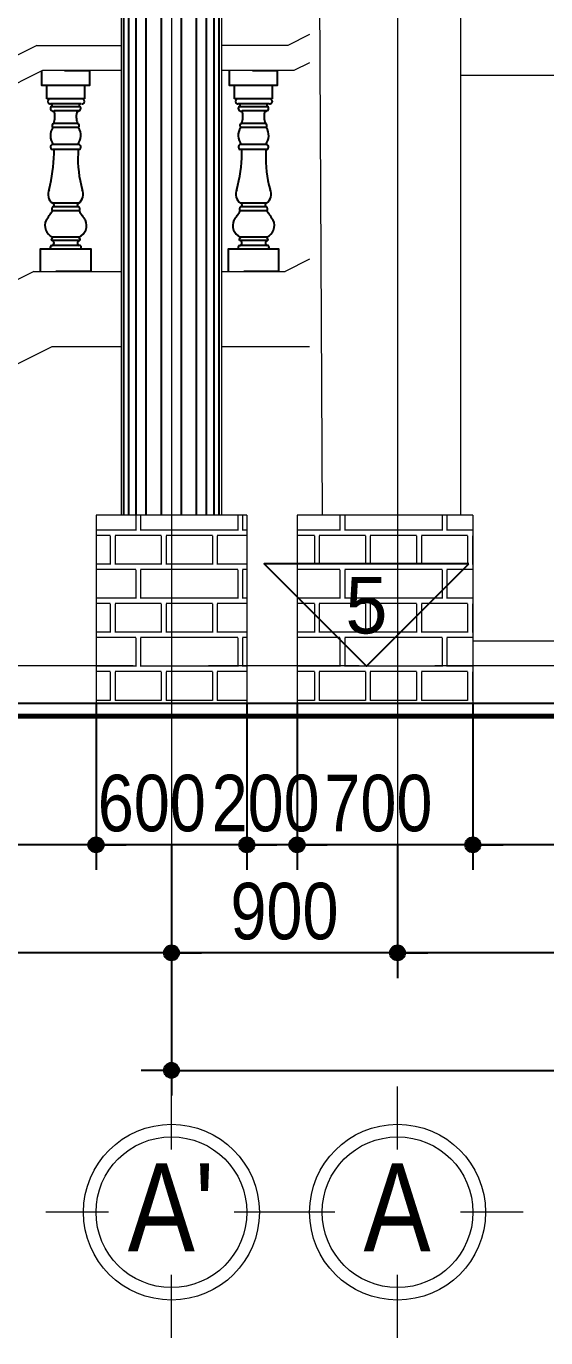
# Model space of a CAD drawing. Header units: millimetres. Extents: x 2593 to 26753, y 1290 to 17825.
# Drawn here: x 9216 to 11284, y 1290 to 6512 of the extents above; entities that cross this region are included whole.
import ezdxf
from ezdxf.enums import TextEntityAlignment as Align

# ---------------------------------------------------------------- set-up
doc = ezdxf.new("R2010")
doc.units = ezdxf.units.MM
doc.linetypes.add('ACAD_ISO10W100', pattern=[18, 12, -3, 0, -3])
for name, color, linetype in [('DIM', 1, 'Continuous'), ('HATCH', 8, 'Continuous'), ('TAGS', 60, 'Continuous'), ('TUONG', 131, 'Continuous')]:
    doc.layers.add(name, color=color, linetype=linetype)
for name, color, linetype, lineweight in [('HACHT', 8, 'Continuous', 5), ('NET-THAY', 2, 'Continuous', 13), ('TEN TRUC', 3, 'Continuous', 18), ('TRUC', 24, 'Continuous', 0)]:
    doc.layers.add(name, color=color, linetype=linetype, lineweight=lineweight)
doc.styles.add('AVO', font='')
doc.styles.add('HEL-CONDENSE', font='')
doc.styles.get("Standard").update_dxf_attribs({"font": 'arial.ttf'})
doc.styles.add('VNI-HELVE-CONDENSEN', font='')
doc.styles.get('AVO').set_extended_font_data('VNI-Avo')
doc.styles.get('HEL-CONDENSE').set_extended_font_data('VNI-Helve-Condense')
doc.styles.get('VNI-HELVE-CONDENSEN').set_extended_font_data('VNI-Helve-Condense')
doc.dimstyles.new('D100', dxfattribs={"dimtxt": 225, "dimasz": 1.2, "dimexe": 100, "dimexo": 0, "dimgap": 50, "dimtad": 1, "dimdec": 0, "dimzin": 13, "dimdsep": 46, "dimtxsty": 'HEL-CONDENSE', "dimblk": 'D50', "dimcen": 0, "dimclrd": 1, "dimclre": 1, "dimclrt": 7, "dimadec": 0, "dimazin": 0, "dimtfac": 1, "dimtdec": 0, "dimtmove": 0, "dimatfit": 3, "dimldrblk": 'D50', "dimfxl": 1, "dimtolj": 1, "dimtzin": 13, "dimarcsym": 0})
doc.dimstyles.get("Standard").update_dxf_attribs({"dimtxt": 0.18, "dimasz": 0.18, "dimexe": 0.18, "dimexo": 0.0625, "dimgap": 0.09, "dimtad": 0, "dimtih": 1, "dimtoh": 1, "dimdec": 4, "dimzin": 0, "dimdsep": 46, "dimtxsty": 'Standard', "dimcen": 0.09, "dimadec": 0, "dimazin": 0, "dimtfac": 1, "dimtdec": 4, "dimtofl": 0, "dimtmove": 0, "dimatfit": 3, "dimfxl": 1, "dimtolj": 1, "dimtzin": 0, "dimarcsym": 0})
pattern_1 = [(180, (-1316431.54, -224890.1), (-3e-14, -270.968), [387.35, -19.05]), (180, (-1316431.54, -225004.4), (-3e-14, -270.968), [387.35, -19.05]), (180, (-1316533.14, -225025.6), (-3e-14, -270.968), [184.15, -19.05]), (180, (-1316533.14, -225139.9), (-3e-14, -270.968), [184.15, -19.05]), (270, (-1316431.54, -224890.1), (406.4, -7e-14), [114.3, -156.6672]), (270, (-1316412.5, -224890.1), (406.4, -7e-14), [114.3, -156.6672]), (270, (-1316533.14, -225025.6), (203.2, -4e-14), [114.3, -156.6672]), (270, (-1316514.09, -225025.6), (203.2, -4e-14), [114.3, -156.6672])]

# ---------------------------------------------------------------- blocks, each defined once
blk = doc.blocks.new('D50')
at = {"layer": 'DIM'}
blk.add_hatch(color=256, dxfattribs=at).paths.add_polyline_path([(25, 0, 1), (-25, 0, 1)])
blk.add_line((25, 0), (100, 0), dxfattribs=at)
blk.add_circle((0, 0), 25, dxfattribs=at)
blk = doc.blocks.new('*D78')
at = {"layer": 'DEFPOINTS', "color": 0, "transparency": 16777216}
for p in [(9793.7, 3252.9), (24693.7, 3252.9), (24693.7, 2355)]:
    blk.add_point(p, dxfattribs=at)
at = {"layer": 'DIM', "color": 1, "lineweight": -2, "transparency": 16777216}
for p, q in [((9793.7, 3252.9), (9793.7, 2255)), ((24693.7, 3252.9), (24693.7, 2255)), ((9794.9, 2355), (24692.5, 2355))]:
    blk.add_line(p, q, dxfattribs=at)
at = {"layer": 'DIM', "color": 1, "lineweight": -2, "transparency": 16777216, "xscale": 1.199999999999999, "yscale": 1.199999999999999, "zscale": 1.199999999999999, "rotation": 180}
blk.add_blockref('D50', (9793.7, 2355), dxfattribs=at)
at = {"layer": 'DIM', "color": 1, "lineweight": -2, "transparency": 16777216, "xscale": 1.199999999999999, "yscale": 1.199999999999999, "zscale": 1.199999999999999}
blk.add_blockref('D50', (24693.7, 2355), dxfattribs=at)
at = {"layer": 'DIM', "color": 7, "transparency": 16777216, "insert": (17243.7, 2519.9), "char_height": 225, "attachment_point": 5, "style": 'HEL-CONDENSE'}
blk.add_mtext('\\A1;14900', dxfattribs=at)
blk = doc.blocks.new('A$C206177D3')
at = {"layer": 'TEN TRUC', "ltscale": 1000}
for p, q in [((-36.6, 240.1), (-36.6, 490.1)), ((-286.6, -9.9), (-536.6, -9.9)), ((463.4, -9.9), (213.4, -9.9)), ((-36.6, -509.9), (-36.6, -259.9))]:
    blk.add_line(p, q, dxfattribs=at)
blk.add_circle((-36.6, -9.9), 350, dxfattribs=at)
at = {"layer": 'TEN TRUC', "color": 254, "ltscale": 1000}
blk.add_circle((-36.6, -9.9), 300, dxfattribs=at)
blk = doc.blocks.new('*D79')
at = {"layer": 'DEFPOINTS', "color": 0, "transparency": 16777216}
for p in [(10693.7, 3252.9), (12693.7, 3252.9), (10693.7, 2822.7)]:
    blk.add_point(p, dxfattribs=at)
at = {"layer": 'DIM', "color": 1, "lineweight": -2, "transparency": 16777216}
for p, q in [((10693.7, 3252.9), (10693.7, 2722.7)), ((12693.7, 3252.9), (12693.7, 2722.7)), ((12692.5, 2822.7), (10694.9, 2822.7))]:
    blk.add_line(p, q, dxfattribs=at)
at = {"layer": 'DIM', "color": 1, "lineweight": -2, "transparency": 16777216, "xscale": 1.199999999999999, "yscale": 1.199999999999999, "zscale": 1.199999999999999, "rotation": 180}
blk.add_blockref('D50', (10693.7, 2822.7), dxfattribs=at)
at = {"layer": 'DIM', "color": 1, "lineweight": -2, "transparency": 16777216, "xscale": 1.199999999999999, "yscale": 1.199999999999999, "zscale": 1.199999999999999}
blk.add_blockref('D50', (12693.7, 2822.7), dxfattribs=at)
at = {"layer": 'DIM', "color": 7, "transparency": 16777216, "insert": (11693.7, 2987.6), "char_height": 225, "attachment_point": 5, "style": 'HEL-CONDENSE'}
blk.add_mtext('\\A1;2000', dxfattribs=at)
blk = doc.blocks.new('*D80')
at = {"layer": 'DEFPOINTS', "color": 0, "transparency": 16777216}
for p in [(9793.7, 3252.9), (10693.7, 3252.9), (9793.7, 2822.7)]:
    blk.add_point(p, dxfattribs=at)
at = {"layer": 'DIM', "color": 1, "lineweight": -2, "transparency": 16777216}
for p, q in [((9793.7, 3252.9), (9793.7, 2722.7)), ((10693.7, 3252.9), (10693.7, 2722.7)), ((10692.5, 2822.7), (9794.9, 2822.7))]:
    blk.add_line(p, q, dxfattribs=at)
at = {"layer": 'DIM', "color": 1, "lineweight": -2, "transparency": 16777216, "xscale": 1.199999999999999, "yscale": 1.199999999999999, "zscale": 1.199999999999999, "rotation": 180}
blk.add_blockref('D50', (9793.7, 2822.7), dxfattribs=at)
at = {"layer": 'DIM', "color": 1, "lineweight": -2, "transparency": 16777216, "xscale": 1.199999999999999, "yscale": 1.199999999999999, "zscale": 1.199999999999999}
blk.add_blockref('D50', (10693.7, 2822.7), dxfattribs=at)
at = {"layer": 'DIM', "color": 7, "transparency": 16777216, "insert": (10243.7, 2987.6), "char_height": 225, "attachment_point": 5, "style": 'HEL-CONDENSE'}
blk.add_mtext('\\A1;900', dxfattribs=at)
blk = doc.blocks.new('*D82')
at = {"layer": 'DEFPOINTS', "color": 0, "transparency": 16777216}
for p in [(6193.7, 3252.9), (9793.7, 3252.9), (6193.7, 2822.7)]:
    blk.add_point(p, dxfattribs=at)
at = {"layer": 'DIM', "color": 1, "lineweight": -2, "transparency": 16777216}
for p, q in [((6193.7, 3252.9), (6193.7, 2722.7)), ((9793.7, 3252.9), (9793.7, 2722.7)), ((9792.5, 2822.7), (6194.9, 2822.7))]:
    blk.add_line(p, q, dxfattribs=at)
at = {"layer": 'DIM', "color": 1, "lineweight": -2, "transparency": 16777216, "xscale": 1.199999999999999, "yscale": 1.199999999999999, "zscale": 1.199999999999999, "rotation": 180}
blk.add_blockref('D50', (6193.7, 2822.7), dxfattribs=at)
at = {"layer": 'DIM', "color": 1, "lineweight": -2, "transparency": 16777216, "xscale": 1.199999999999999, "yscale": 1.199999999999999, "zscale": 1.199999999999999}
blk.add_blockref('D50', (9793.7, 2822.7), dxfattribs=at)
at = {"layer": 'DIM', "color": 7, "transparency": 16777216, "insert": (7993.7, 2987.6), "char_height": 225, "attachment_point": 5, "style": 'HEL-CONDENSE'}
blk.add_mtext('\\A1;3600', dxfattribs=at)
blk = doc.blocks.new('*D127')
at = {"layer": 'DEFPOINTS', "color": 0, "linetype": 'Continuous', "transparency": 16777216}
for p in [(10993.7, 3815.8), (12693.7, 3765.8), (10993.7, 3252.9)]:
    blk.add_point(p, dxfattribs=at)
at = {"layer": 'DIM', "color": 1, "linetype": 'Continuous', "lineweight": -2, "transparency": 16777216}
for p, q in [((10993.7, 3815.8), (10993.7, 3152.9)), ((12693.7, 3765.8), (12693.7, 3152.9)), ((12692.5, 3252.9), (10994.9, 3252.9))]:
    blk.add_line(p, q, dxfattribs=at)
at = {"layer": 'DIM', "color": 1, "linetype": 'Continuous', "lineweight": -2, "transparency": 16777216, "xscale": 1.199999999999999, "yscale": 1.199999999999999, "zscale": 1.199999999999999, "rotation": 180}
blk.add_blockref('D50', (10993.7, 3252.9), dxfattribs=at)
at = {"layer": 'DIM', "color": 1, "linetype": 'Continuous', "lineweight": -2, "transparency": 16777216, "xscale": 1.199999999999999, "yscale": 1.199999999999999, "zscale": 1.199999999999999}
blk.add_blockref('D50', (12693.7, 3252.9), dxfattribs=at)
at = {"layer": 'DIM', "color": 7, "linetype": 'Continuous', "transparency": 16777216, "insert": (11843.7, 3417.8), "char_height": 225, "attachment_point": 5, "style": 'HEL-CONDENSE'}
blk.add_mtext('\\A1;1700', dxfattribs=at)
blk = doc.blocks.new('*D128')
at = {"layer": 'DEFPOINTS', "color": 0, "linetype": 'Continuous', "transparency": 16777216}
for p in [(10293.7, 3815.8), (10993.7, 3815.8), (10293.7, 3252.9)]:
    blk.add_point(p, dxfattribs=at)
at = {"layer": 'DIM', "color": 1, "linetype": 'Continuous', "lineweight": -2, "transparency": 16777216}
for p, q in [((10293.7, 3815.8), (10293.7, 3152.9)), ((10993.7, 3815.8), (10993.7, 3152.9)), ((10992.5, 3252.9), (10294.9, 3252.9))]:
    blk.add_line(p, q, dxfattribs=at)
at = {"layer": 'DIM', "color": 1, "linetype": 'Continuous', "lineweight": -2, "transparency": 16777216, "xscale": 1.199999999999999, "yscale": 1.199999999999999, "zscale": 1.199999999999999, "rotation": 180}
blk.add_blockref('D50', (10293.7, 3252.9), dxfattribs=at)
at = {"layer": 'DIM', "color": 1, "linetype": 'Continuous', "lineweight": -2, "transparency": 16777216, "xscale": 1.199999999999999, "yscale": 1.199999999999999, "zscale": 1.199999999999999}
blk.add_blockref('D50', (10993.7, 3252.9), dxfattribs=at)
at = {"layer": 'DIM', "color": 7, "linetype": 'Continuous', "transparency": 16777216, "insert": (10617.5, 3417.8), "char_height": 225, "attachment_point": 5, "style": 'HEL-CONDENSE'}
blk.add_mtext('\\A1;700', dxfattribs=at)
blk = doc.blocks.new('*D129')
at = {"layer": 'DEFPOINTS', "color": 0, "linetype": 'Continuous', "transparency": 16777216}
for p in [(10093.7, 3815.8), (10293.7, 3815.8), (10093.7, 3252.9)]:
    blk.add_point(p, dxfattribs=at)
at = {"layer": 'DIM', "color": 1, "linetype": 'Continuous', "lineweight": -2, "transparency": 16777216}
for p, q in [((10093.7, 3815.8), (10093.7, 3152.9)), ((10293.7, 3815.8), (10293.7, 3152.9)), ((10292.5, 3252.9), (10094.9, 3252.9))]:
    blk.add_line(p, q, dxfattribs=at)
at = {"layer": 'DIM', "color": 1, "linetype": 'Continuous', "lineweight": -2, "transparency": 16777216, "xscale": 1.199999999999999, "yscale": 1.199999999999999, "zscale": 1.199999999999999, "rotation": 180}
blk.add_blockref('D50', (10093.7, 3252.9), dxfattribs=at)
at = {"layer": 'DIM', "color": 1, "linetype": 'Continuous', "lineweight": -2, "transparency": 16777216, "xscale": 1.199999999999999, "yscale": 1.199999999999999, "zscale": 1.199999999999999}
blk.add_blockref('D50', (10293.7, 3252.9), dxfattribs=at)
at = {"layer": 'DIM', "color": 7, "linetype": 'Continuous', "transparency": 16777216, "insert": (10168.7, 3417.8), "char_height": 225, "attachment_point": 5, "style": 'HEL-CONDENSE'}
blk.add_mtext('\\A1;200', dxfattribs=at)
blk = doc.blocks.new('*D130')
at = {"layer": 'DEFPOINTS', "color": 0, "linetype": 'Continuous', "transparency": 16777216}
for p in [(9493.7, 3815.8), (10093.7, 3815.8), (9493.7, 3252.9)]:
    blk.add_point(p, dxfattribs=at)
at = {"layer": 'DIM', "color": 1, "linetype": 'Continuous', "lineweight": -2, "transparency": 16777216}
for p, q in [((9493.7, 3815.8), (9493.7, 3152.9)), ((10093.7, 3815.8), (10093.7, 3152.9)), ((10092.5, 3252.9), (9494.9, 3252.9))]:
    blk.add_line(p, q, dxfattribs=at)
at = {"layer": 'DIM', "color": 1, "linetype": 'Continuous', "lineweight": -2, "transparency": 16777216, "xscale": 1.199999999999999, "yscale": 1.199999999999999, "zscale": 1.199999999999999, "rotation": 180}
blk.add_blockref('D50', (9493.7, 3252.9), dxfattribs=at)
at = {"layer": 'DIM', "color": 1, "linetype": 'Continuous', "lineweight": -2, "transparency": 16777216, "xscale": 1.199999999999999, "yscale": 1.199999999999999, "zscale": 1.199999999999999}
blk.add_blockref('D50', (10093.7, 3252.9), dxfattribs=at)
at = {"layer": 'DIM', "color": 7, "linetype": 'Continuous', "transparency": 16777216, "insert": (9715.6, 3417.8), "char_height": 225, "attachment_point": 5, "style": 'HEL-CONDENSE'}
blk.add_mtext('\\A1;600', dxfattribs=at)
blk = doc.blocks.new('*D131')
at = {"layer": 'DEFPOINTS', "color": 0, "linetype": 'Continuous', "transparency": 16777216}
for p in [(6193.7, 3815.8), (9493.7, 3815.8), (6193.7, 3252.9)]:
    blk.add_point(p, dxfattribs=at)
at = {"layer": 'DIM', "color": 1, "linetype": 'Continuous', "lineweight": -2, "transparency": 16777216}
for p, q in [((6193.7, 3815.8), (6193.7, 3152.9)), ((9493.7, 3815.8), (9493.7, 3152.9)), ((9492.5, 3252.9), (6194.9, 3252.9))]:
    blk.add_line(p, q, dxfattribs=at)
at = {"layer": 'DIM', "color": 1, "linetype": 'Continuous', "lineweight": -2, "transparency": 16777216, "xscale": 1.199999999999999, "yscale": 1.199999999999999, "zscale": 1.199999999999999, "rotation": 180}
blk.add_blockref('D50', (6193.7, 3252.9), dxfattribs=at)
at = {"layer": 'DIM', "color": 1, "linetype": 'Continuous', "lineweight": -2, "transparency": 16777216, "xscale": 1.199999999999999, "yscale": 1.199999999999999, "zscale": 1.199999999999999}
blk.add_blockref('D50', (9493.7, 3252.9), dxfattribs=at)
at = {"layer": 'DIM', "color": 7, "linetype": 'Continuous', "transparency": 16777216, "insert": (7843.7, 3417.8), "char_height": 225, "attachment_point": 5, "style": 'HEL-CONDENSE'}
blk.add_mtext('\\A1;3300', dxfattribs=at)
blk = doc.blocks.new('TUONG-NAM')
at = {"layer": 'TAGS'}
blk.add_lwpolyline([(-452.5, -452.5), (452.5, -452.5), (0, 0)], close=True, dxfattribs=at)
at = {"layer": 'TAGS', "linetype": 'Continuous', "style": 'AVO'}
blk.add_attdef('KH-TUONG', text='', height=250, dxfattribs=at).set_placement((0.5, -269.3), align=Align.MIDDLE_CENTER)

msp = doc.modelspace()

# ---------------------------------------------------------------- hatches: boundary and pattern name
at = {"layer": 'HACHT'}
h = msp.add_hatch(dxfattribs=at)
h.set_pattern_fill('AR-BRELM', color=256, scale=2, angle=180, style=0)
h.set_pattern_definition(pattern_1)
h.paths.add_polyline_path([(10093.676, 4565.784), (9693.676, 4565.784), (9693.676, 3965.784), (10093.676, 3965.784)])
h.paths.add_polyline_path([(10093.676, 3965.784), (9693.676, 3965.784), (9693.676, 3815.784), (10093.676, 3815.784)])
h.paths.add_polyline_path([(9493.676, 4565.784), (9493.676, 3965.784), (9693.676, 3965.784), (9693.676, 4565.784)])
h.paths.add_polyline_path([(9493.676, 3965.784), (9493.676, 3815.784), (9693.676, 3815.784), (9693.676, 3965.784)])
h = msp.add_hatch(dxfattribs=at)
h.set_pattern_fill('AR-BRELM', color=256, scale=2, angle=180, style=0)
h.set_pattern_definition(pattern_1)
h.paths.add_polyline_path([(10293.676, 4565.784), (10293.676, 3965.784), (10643.676, 3965.784), (10643.676, 4565.784)])
h.paths.add_polyline_path([(10993.676, 3965.784), (10993.676, 4565.784), (10643.676, 4565.784), (10643.676, 3965.784)])
h.paths.add_polyline_path([(10993.676, 3815.784), (10993.676, 3965.784), (10643.676, 3965.784), (10643.676, 3815.784)])
h.paths.add_polyline_path([(10293.676, 3965.784), (10293.676, 3815.784), (10643.676, 3815.784), (10643.676, 3965.784)])

# ---------------------------------------------------------------- linework, layer by layer
at = {"layer": 'HATCH'}
for p, q in [((9603.676, 4565.784), (9603.676, 9815.784)), ((9623.676, 4565.784), (9623.676, 9815.784)), ((9653.676, 4565.784), (9653.676, 9815.784)), ((9693.676, 4565.784), (9693.676, 9815.784)), ((9753.676, 4565.784), (9753.676, 9815.784)), ((9833.676, 4565.784), (9833.676, 9815.784)), ((9893.676, 4565.784), (9893.676, 9815.784)), ((9933.676, 4565.784), (9933.676, 9815.784)), ((9963.676, 4565.784), (9963.676, 9815.784)), ((9983.676, 4565.784), (9983.676, 9815.784)), ((9425.359, 6021.206), (9319.982, 6021.206)), ((9419.931, 6041.51), (9325.41, 6041.51)), ((10172.951, 6021.206), (10067.575, 6021.206)), ((10167.524, 6041.51), (10073.002, 6041.51)), ((9326.982, 6005.269), (9326.982, 6005.269)), ((10074.575, 6005.269), (10074.575, 6005.269)), ((9424.915, 5807.304), (9321.426, 5807.304)), ((10172.508, 5807.304), (10069.019, 5807.304)), ((9426.531, 5777.372), (9319.81, 5777.372)), ((9424.915, 5793.51), (9321.426, 5793.51)), ((10174.124, 5777.372), (10067.403, 5777.372)), ((10172.508, 5793.51), (10069.019, 5793.51))]:
    msp.add_line(p, q, dxfattribs=at)
at = {"layer": 'HATCH', "ltscale": 100}
for p, q in [((9297.671, 6222.613), (9297.671, 6275.73)), ((9447.671, 6275.73), (9447.671, 6222.613)), ((10045.263, 6222.613), (10045.263, 6275.73)), ((10195.263, 6275.73), (10195.263, 6222.613)), ((9312.36, 6222.613), (9297.671, 6222.613)), ((9436.719, 6222.613), (9313.131, 6222.613)), ((9447.671, 6222.613), (9436.719, 6222.613)), ((10059.953, 6222.613), (10045.263, 6222.613)), ((10184.312, 6222.613), (10060.723, 6222.613)), ((10195.263, 6222.613), (10184.312, 6222.613)), ((9435.026, 6203.655), (9312.825, 6203.655)), ((9431.114, 6191.561), (9314.227, 6191.561)), ((9425.875, 6175.039), (9327.206, 6175.039)), ((10182.619, 6203.655), (10060.418, 6203.655)), ((10178.706, 6191.561), (10061.82, 6191.561)), ((10173.467, 6175.039), (10074.799, 6175.039)), ((9420.041, 6125.151), (9325.3, 6125.151)), ((10167.634, 6125.151), (10072.892, 6125.151)), ((9423.216, 6108.895), (9322.125, 6108.895)), ((10170.808, 6108.895), (10069.718, 6108.895)), ((9319.982, 6021.206), (9319.982, 6021.206)), ((9326.982, 6005.269), (9326.982, 6021.206)), ((9422.097, 6021.206), (9422.097, 6005.269)), ((9425.359, 6021.206), (9425.359, 6021.206)), ((9425.359, 6021.206), (9425.359, 6021.206)), ((10067.575, 6021.206), (10067.575, 6021.206)), ((10074.575, 6005.269), (10074.575, 6021.206)), ((10169.69, 6021.206), (10169.69, 6005.269)), ((10172.951, 6021.206), (10172.951, 6021.206)), ((10172.951, 6021.206), (10172.951, 6021.206)), ((9319.381, 5658.786), (9317.112, 5658.786)), ((9426.96, 5658.786), (9319.381, 5658.786)), ((9320.601, 5669.297), (9320.601, 5672.801)), ((9425.74, 5672.801), (9320.601, 5672.801)), ((9425.74, 5669.297), (9425.74, 5672.801)), ((9426.96, 5658.786), (9429.229, 5658.786)), ((10066.974, 5658.786), (10064.705, 5658.786)), ((10174.552, 5658.786), (10066.974, 5658.786)), ((10068.194, 5669.297), (10068.194, 5672.801)), ((10173.333, 5672.801), (10068.194, 5672.801)), ((10173.333, 5669.297), (10173.333, 5672.801)), ((10174.552, 5658.786), (10176.822, 5658.786)), ((9272.671, 5584.879), (9272.671, 5625.732)), ((9272.671, 5625.732), (9472.671, 5625.732)), ((9312.409, 5626.505), (9312.409, 5629.259)), ((9317.112, 5639.77), (9319.381, 5639.77)), ((9426.914, 5639.77), (9319.381, 5639.77)), ((9429.229, 5639.77), (9426.96, 5639.77)), ((9433.933, 5625.732), (9433.933, 5629.259)), ((9472.671, 5625.732), (9472.671, 5535.73)), ((10020.263, 5584.879), (10020.263, 5625.732)), ((10020.263, 5625.732), (10220.263, 5625.732)), ((10060.001, 5626.505), (10060.001, 5629.259)), ((10064.705, 5639.77), (10066.974, 5639.77)), ((10174.506, 5639.77), (10066.974, 5639.77)), ((10176.822, 5639.77), (10174.552, 5639.77)), ((10181.525, 5625.732), (10181.525, 5629.259)), ((10220.263, 5625.732), (10220.263, 5535.73))]:
    msp.add_line(p, q, dxfattribs=at)
for points in [[(9368.568, 6335.73), (9467.67, 6335.73), (9467.67, 6275.73), (9277.671, 6275.73), (9277.671, 6334.012)], [(10116.161, 6335.73), (10215.263, 6335.73), (10215.263, 6275.73), (10025.264, 6275.73), (10025.264, 6334.012)], [(9272.671, 5535.73), (9272.671, 5625.732), (9472.671, 5625.732), (9472.671, 5535.73), (9333.815, 5535.73)], [(10020.263, 5535.73), (10020.263, 5625.732), (10220.263, 5625.732), (10220.263, 5535.73), (10081.408, 5535.73)]]:
    msp.add_lwpolyline(points, dxfattribs=at)
for centre, radius, start, end in [((9310.864, 6213.125), 9.605, 81.040631, 278.959369), ((9438.215, 6213.125), 9.605, 261.040631, 98.959369), ((10058.457, 6213.125), 9.605, 81.040631, 278.959369), ((10185.808, 6213.125), 9.605, 261.040631, 98.959369), ((9323.336, 6185.358), 11.021, 145.744992, 290.557589), ((9313.271, 6197.596), 6.11, 279.007448, 98.571037), ((9251.028, 6152.97), 79.31, 339.466044, 16.156511), ((9494.313, 6152.97), 79.31, 163.843489, 200.533956), ((9422.005, 6185.358), 11.021, 249.442411, 34.255008), ((9432.07, 6197.596), 6.11, 81.428963, 260.992552), ((10070.929, 6185.358), 11.021, 145.744992, 290.557589), ((10060.863, 6197.596), 6.11, 279.007448, 98.571037), ((9998.621, 6152.97), 79.31, 339.466044, 16.156511), ((10241.905, 6152.97), 79.31, 163.843489, 200.533956), ((10169.597, 6185.358), 11.021, 249.442411, 34.255008), ((10179.663, 6197.596), 6.11, 81.428963, 260.992552), ((9327.956, 6116.194), 9.342, 106.5212, 231.380323), ((9417.385, 6116.194), 9.342, 308.619677, 73.4788), ((10075.549, 6116.194), 9.342, 106.5212, 231.380323), ((10164.977, 6116.194), 9.342, 308.619677, 73.4788), ((9366.598, 6076.895), 54.789, 144.262557, 219.808496), ((9379.869, 6077.236), 53.677, 318.275356, 36.14377), ((10114.19, 6076.895), 54.789, 144.262557, 219.808496), ((10127.461, 6077.236), 53.677, 318.275356, 36.14377), ((9322.977, 6031.283), 10.513, 76.617422, 253.451061), ((9422.364, 6031.283), 10.513, 286.548939, 103.382578), ((10070.569, 6031.283), 10.513, 76.617422, 253.451061), ((10169.957, 6031.283), 10.513, 286.548939, 103.382578), ((8675.671, 6024.649), 651.6, 345.581319, 358.295588), ((9869.607, 5984.554), 447.989, 177.349759, 195.823706), ((9423.264, 6024.649), 651.6, 345.581319, 358.295588), ((10617.199, 5984.554), 447.989, 177.349759, 195.823706), ((9346.036, 5843.364), 43.657, 154.152613, 235.686764), ((9399.305, 5843.364), 43.657, 304.313236, 25.847387), ((10093.629, 5843.364), 43.657, 154.152613, 235.686764), ((10146.897, 5843.364), 43.657, 304.313236, 25.847387), ((9320.508, 5800.407), 6.958, 277.583686, 82.416314), ((9425.834, 5800.407), 6.958, 97.583686, 262.416314), ((10068.1, 5800.407), 6.958, 277.583686, 82.416314), ((10173.426, 5800.407), 6.958, 97.583686, 262.416314), ((8867.513, 6052.035), 529.161, 323.871034, 328.731295), ((9328.852, 5784.617), 11.586, 129.862327, 218.700417), ((9417.489, 5784.617), 11.586, 321.299583, 50.137673), ((9878.828, 6052.035), 529.161, 211.268705, 216.128966), ((9615.106, 6052.035), 529.161, 323.871034, 328.731295), ((10076.445, 5784.617), 11.586, 129.862327, 218.700417), ((10165.082, 5784.617), 11.586, 321.299583, 50.137673), ((10626.42, 6052.035), 529.161, 211.268705, 216.128966), ((9340.023, 5718.747), 49.882, 154.732845, 247.086312), ((9406.319, 5718.747), 49.882, 292.913688, 25.267155), ((10087.615, 5718.747), 49.882, 154.732845, 247.086312), ((10153.911, 5718.747), 49.882, 292.913688, 25.267155), ((9322.122, 5662.958), 6.519, 103.492344, 219.781058), ((9316.427, 5649.278), 9.956, 287.261156, 72.738844), ((9429.914, 5649.278), 9.956, 107.261156, 252.738844), ((9424.219, 5662.958), 6.519, 320.218942, 76.507656), ((10069.715, 5662.958), 6.519, 103.492344, 219.781058), ((10064.02, 5649.278), 9.956, 287.261156, 72.738844), ((10177.507, 5649.278), 9.956, 107.261156, 252.738844), ((10171.812, 5662.958), 6.519, 320.218942, 76.507656), ((9318.27, 5632.944), 6.923, 99.626037, 212.158594), ((9428.071, 5632.944), 6.923, 327.841406, 80.373963), ((10065.862, 5632.944), 6.923, 99.626037, 212.158594), ((10175.664, 5632.944), 6.923, 327.841406, 80.373963)]:
    msp.add_arc(centre, radius, start, end, dxfattribs=at)
at = {"layer": 'NET-THAY'}
for p, q in [((10343.676, 13865.784), (10393.676, 4565.784)), ((10343.676, 13865.784), (10393.676, 4565.784)), ((10943.676, 13865.784), (10943.676, 4565.784)), ((9593.676, 9815.784), (9593.676, 4565.784)), ((9593.676, 9815.784), (9593.676, 4565.784)), ((9993.676, 9815.784), (9993.676, 4565.784)), ((9993.676, 9815.784), (9993.676, 4565.784)), ((10343.676, 6478.818), (10257.608, 6435.784)), ((9257.608, 6435.784), (6193.676, 4903.818)), ((9257.608, 6435.784), (9593.676, 6435.784)), ((10257.608, 6435.784), (9993.676, 6435.784)), ((9281.215, 6335.784), (6193.676, 4792.014)), ((9593.676, 6335.784), (9281.215, 6335.784)), ((10943.676, 6315.784), (10943.676, 4565.784)), ((14393.676, 6315.784), (10943.676, 6315.784)), ((9246.463, 5535.784), (6193.676, 4009.391)), ((9246.463, 5535.784), (9593.676, 5535.784)), ((9246.463, 5535.784), (9593.676, 5535.784)), ((9993.676, 5535.784), (10246.463, 5535.784)), ((10343.676, 5584.391), (10246.463, 5535.784)), ((9493.676, 4565.784), (9493.676, 3965.784)), ((10093.676, 4565.784), (9493.676, 4565.784)), ((9493.676, 4565.784), (9493.676, 3815.784)), ((10093.676, 4565.784), (9493.676, 4565.784)), ((10093.676, 4565.784), (10093.676, 3965.784)), ((10093.676, 4565.784), (10093.676, 3815.784)), ((10293.676, 4565.784), (10293.676, 3965.784)), ((10993.676, 4565.784), (10293.676, 4565.784)), ((10293.676, 4565.784), (10293.676, 3815.784)), ((10993.676, 4565.784), (10293.676, 4565.784)), ((10993.676, 4565.784), (10993.676, 3815.784)), ((10993.676, 4565.784), (10993.676, 3815.784)), ((10993.676, 4065.784), (14343.676, 4065.784))]:
    msp.add_line(p, q, dxfattribs=at)
for points in [[(10343.676, 6367.014), (10281.215, 6335.784), (9993.676, 6335.784)], [(9593.676, 5235.784), (9317.283, 5235.784), (6477.283, 3815.784)], [(10343.676, 5235.784), (9993.676, 5235.784)]]:
    msp.add_lwpolyline(points, dxfattribs=at)
at = {"layer": 'TRUC', "linetype": 'ACAD_ISO10W100', "ltscale": 50}
msp.add_line((26743.275, 3965.784), (5673.932, 3965.784), dxfattribs=at)
at = {"layer": 'TRUC', "linetype": 'ACAD_ISO10W100', "ltscale": 0.2}
msp.add_lwpolyline([(26743.275, 17509.965), (5673.932, 17509.965), (5673.932, 3252.907), (26743.275, 3252.907)], close=True, dxfattribs=at)
for points in [[(9793.676, 17509.965), (9793.676, 3252.907)], [(10693.676, 17509.965), (10693.676, 3252.907)]]:
    msp.add_lwpolyline(points, dxfattribs=at)
at = {"layer": 'TUONG'}
msp.add_line((26743.275, 3815.784), (5673.932, 3815.784), dxfattribs=at)
at = {"layer": 'TUONG', "const_width": 20}
msp.add_lwpolyline([(26743.275, 3765.784), (5673.932, 3765.784)], dxfattribs=at)

# ---------------------------------------------------------------- block references
at = {"layer": 'TAGS', "linetype": 'Continuous'}
ref = msp.add_blockref('TUONG-NAM', (10570.467, 3964.743), dxfattribs=dict(at, xscale=0.8999999999068677, yscale=0.9000000000232831, zscale=0.9, rotation=180))
ref.add_attrib('KH-TUONG', '5', dxfattribs={"color": 7, "linetype": 'Continuous', "height": 225, "style": 'AVO'}).set_placement((10570.022, 4207.097), align=Align.MIDDLE_CENTER)
at = {"layer": 'TAGS', "ltscale": 1000}
ref = msp.add_blockref('A$C206177D3', (9830.298, 1800.094), dxfattribs=at)
ref.add_attrib('A', "A'", dxfattribs={"color": 7, "ltscale": 1000, "height": 350, "style": 'VNI-HELVE-CONDENSEN'}).set_placement((9791.993, 1634.456), align=Align.CENTER)
ref = msp.add_blockref('A$C206177D3', (10730.298, 1800.094), dxfattribs=at)
ref.add_attrib('A', 'A', dxfattribs={"color": 7, "ltscale": 1000, "height": 350, "style": 'VNI-HELVE-CONDENSEN'}).set_placement((10691.993, 1634.456), align=Align.CENTER)

# ---------------------------------------------------------------- dimensions: what is measured, and where the dimension line sits
at = {"layer": 'DIM', "linetype": 'Continuous'}
for base, p1, p2, picture, middle in [((6193.676, 3252.907), (9493.676, 3815.784), (6193.676, 3815.784), '*D131', (7843.676, 3417.807)), ((10993.676, 3252.907), (12693.676, 3765.784), (10993.676, 3815.784), '*D127', (11843.676, 3417.807))]:
    dim = msp.add_linear_dim(base=base, p1=p1, p2=p2, dimstyle='D100', override={"dimtmove": 1}, dxfattribs=at)
    dim.commit()
    dim.dimension.update_dxf_attribs({"geometry": picture, "text_midpoint": middle})
for base, p1, p2, picture, middle in [((9493.676, 3252.907), (10093.676, 3815.784), (9493.676, 3815.784), '*D130', (9715.603, 3252.907)), ((10093.676, 3252.907), (10293.676, 3815.784), (10093.676, 3815.784), '*D129', (10168.676, 3252.907)), ((10293.676, 3252.907), (10993.676, 3815.784), (10293.676, 3815.784), '*D128', (10617.471, 3252.907))]:
    dim = msp.add_linear_dim(base=base, p1=p1, p2=p2, dimstyle='D100', override={"dimtmove": 1}, dxfattribs=at)
    dim.commit()
    dim.dimension.update_dxf_attribs({"geometry": picture, "text_midpoint": middle, "dimtype": 160})
at = {"layer": 'DIM'}
for base, p1, p2, dimstyle, override, picture, middle in [((6193.676, 2822.656), (9793.676, 3252.907), (6193.676, 3252.907), 'Standard', {"dimtxt": 225, "dimasz": 1.2, "dimexe": 100, "dimexo": 0, "dimgap": 50, "dimtad": 1, "dimtih": 0, "dimtoh": 0, "dimdec": 2, "dimzin": 13, "dimtxsty": 'HEL-CONDENSE', "dimblk": 'D50', "dimcen": 0, "dimclrd": 1, "dimclre": 1, "dimclrt": 7, "dimtdec": 2, "dimtofl": 1, "dimldrblk": 'D50', "dimtzin": 13}, '*D82', (7993.676, 2987.556)), ((9793.676, 2822.656), (10693.676, 3252.907), (9793.676, 3252.907), 'D100', {"dimtmove": 1}, '*D80', (10243.676, 2987.556)), ((10693.676, 2822.656), (12693.676, 3252.907), (10693.676, 3252.907), 'D100', {"dimtmove": 1}, '*D79', (11693.676, 2987.556))]:
    dim = msp.add_linear_dim(base=base, p1=p1, p2=p2, dimstyle=dimstyle, override=override, dxfattribs=at)
    dim.commit()
    dim.dimension.update_dxf_attribs({"geometry": picture, "text_midpoint": middle})
dim = msp.add_aligned_dim(p1=(9793.676, 3252.907), p2=(24693.676, 3252.907), distance=-897.878, dimstyle='D100', dxfattribs=at)
dim.commit()
dim.dimension.update_dxf_attribs({"geometry": '*D78', "text_midpoint": (17243.676, 2519.929)})

doc.saveas('drawing.dxf')
